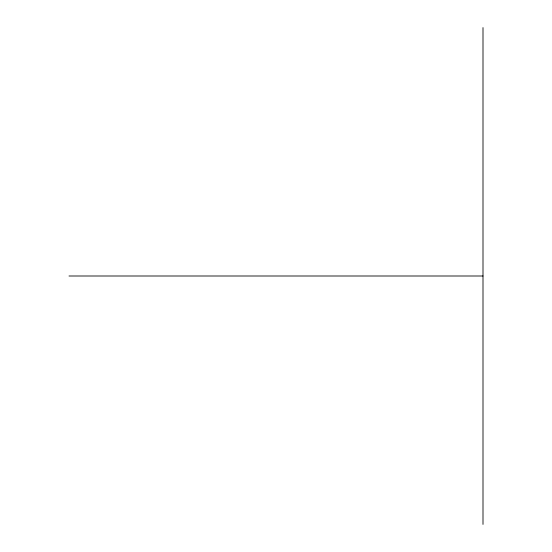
<?xml version="1.0" encoding="UTF-8"?>
<svg xmlns="http://www.w3.org/2000/svg" width="552" height="552" viewBox="0 0 552 552"><rect width="100%" height="100%" fill="white"/><g stroke="black" fill="none" stroke-linecap="round" stroke-linejoin="round"><path stroke-width="0.83" d="M69 276L483 276M483 27.6L483 524.4"/></g></svg>
